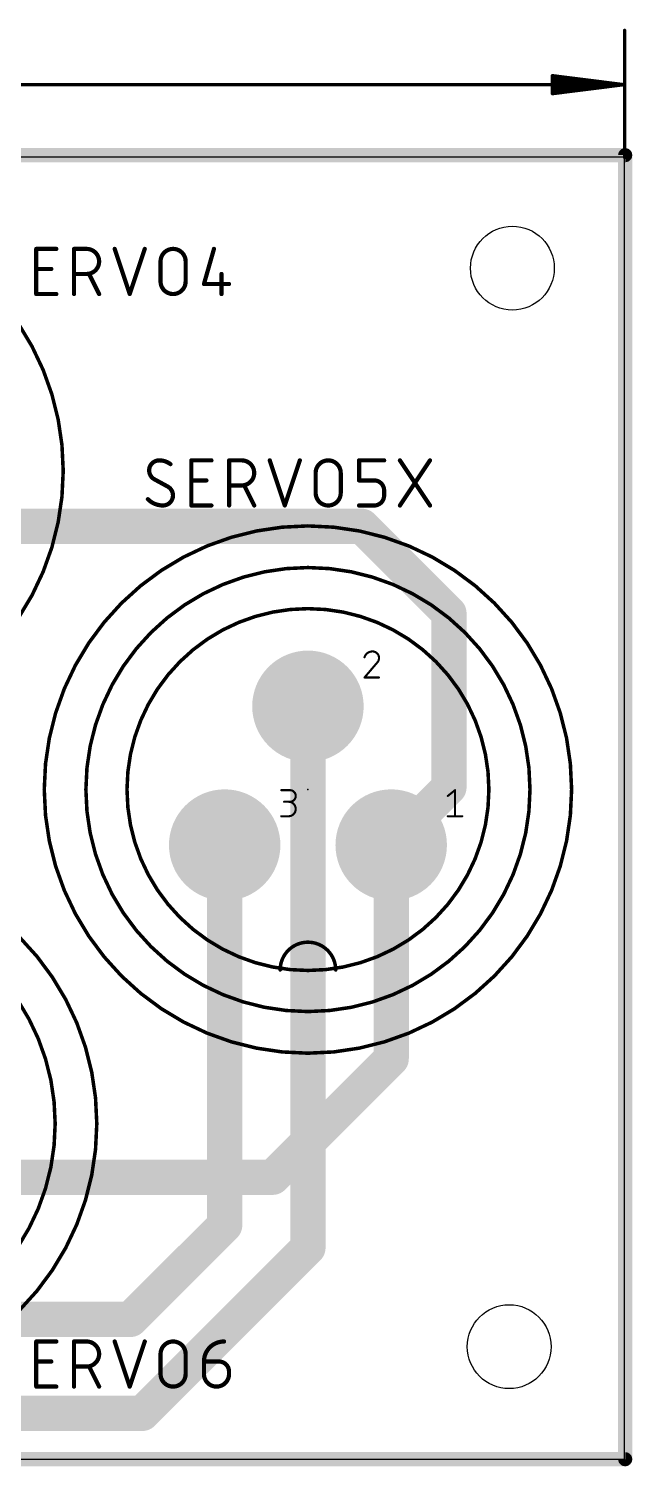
# Model space of a CAD drawing. Extents: x -7 to 107, y 0 to 52.
# Drawn here: x 85.2 to 106.9, y -0.3 to 51.5 of the extents above; entities that cross this region are included whole.
import ezdxf

# ---------------------------------------------------------------- set-up
doc = ezdxf.new("R2010")
doc.units = 0
for name, color, linetype in [('1', 12, 'CONTINUOUS'), ('16', 132, 'CONTINUOUS'), ('17', 110, 'CONTINUOUS'), ('20', 31, 'CONTINUOUS'), ('21', 253, 'CONTINUOUS'), ('23', 53, 'CONTINUOUS'), ('25', 253, 'CONTINUOUS')]:
    doc.layers.add(name, color=color, linetype=linetype)

# ---------------------------------------------------------------- blocks, each defined once
blk = doc.blocks.new('ROUNDP')
at = {"const_width": 0.5}
blk.add_lwpolyline([(0, -0.25, 1), (0, 0.25, 1), (0, -0.25)], format="xyb", dxfattribs=at)

msp = doc.modelspace()

# ---------------------------------------------------------------- linework, layer by layer
at = {"layer": '1'}
for points, const_width in [([(0, 46.99), (106.68, 46.99)], 0.508), ([(106.68, 46.99), (106.68, 0)], 0.508), ([(95.25, 7.62), (95.25, 27.13)], 1.27), ([(92.25, 22.13), (92.25, 8.43)], 1.27), ([(92.25, 8.43), (88.8576, 5.0376)], 1.27), ([(89.281, 1.651), (95.25, 7.62)], 1.27), ([(88.8576, 5.0376), (80.1962, 5.0376)], 1.27), ([(35.56, 1.651), (89.281, 1.651)], 1.27), ([(106.68, 0), (0, 0)], 0.508)]:
    msp.add_lwpolyline(points, dxfattribs=dict(at, const_width=const_width))
for points, const_width in [([(106.807, 46.99, 1), (106.553, 46.99)], 0.254), ([(106.68, 46.863, 1), (106.68, 47.117)], 0.254), ([(95.5675, 27.13, 1), (94.9325, 27.13)], 0.635), ([(92.5675, 22.13, 1), (91.9325, 22.13)], 0.635), ([(92.4745, 8.2055, 1), (92.0255, 8.6545)], 0.635), ([(91.9325, 8.43, 1), (92.5675, 8.43)], 0.635), ([(94.9325, 7.62, 1), (95.5675, 7.62)], 0.635), ([(95.4745, 7.3955, 1), (95.0255, 7.8445)], 0.635), ([(88.6331, 5.2621, 1), (89.0821, 4.8131)], 0.635), ([(88.8576, 4.7201, 1), (88.8576, 5.3551)], 0.635), ([(89.0565, 1.8755, 1), (89.5055, 1.4265)], 0.635), ([(89.281, 1.3335, 1), (89.281, 1.9685)], 0.635), ([(106.553, 0, 1), (106.807, 0)], 0.254), ([(106.68, -0.127, 1), (106.68, 0.127)], 0.254)]:
    msp.add_lwpolyline(points, format="xyb", dxfattribs=dict(at, const_width=const_width))
at = {"layer": '16', "const_width": 1.27}
for points in [[(97.1954, 33.6146), (81.8787, 33.6146)], [(100.33, 30.48), (97.1954, 33.6146)], [(100.33, 24.21), (100.33, 30.48)], [(98.25, 22.13), (100.33, 24.21)], [(98.25, 14.43), (98.25, 22.13)], [(93.98, 10.16), (98.25, 14.43)], [(81.2124, 10.16), (93.98, 10.16)]]:
    msp.add_lwpolyline(points, dxfattribs=at)
at = {"layer": '16', "const_width": 0.635}
for points in [[(97.4199, 33.8391, 1), (96.9709, 33.3901)], [(97.1954, 33.2971, 1), (97.1954, 33.9321)], [(100.6475, 30.48, 1), (100.0125, 30.48)], [(100.1055, 30.2555, 1), (100.5545, 30.7045)], [(100.0125, 24.21, 1), (100.6475, 24.21)], [(100.5545, 23.9855, 1), (100.1055, 24.4345)], [(98.5675, 22.13, 1), (97.9325, 22.13)], [(98.0255, 22.3545, 1), (98.4745, 21.9055)], [(98.4745, 14.2055, 1), (98.0255, 14.6545)], [(97.9325, 14.43, 1), (98.5675, 14.43)], [(93.7555, 10.3845, 1), (94.2045, 9.9355)], [(93.98, 9.8425, 1), (93.98, 10.4775)]]:
    msp.add_lwpolyline(points, format="xyb", dxfattribs=at)
at = {"layer": '20'}
for p, q in [((106.66, 46.914), (0, 46.914)), ((106.66, 0), (106.66, 46.914)), ((0, 0), (106.66, 0))]:
    msp.add_line(p, q, dxfattribs=at)
at = {"layer": '20', "const_width": 0.13}
for points in [[(106.66, 46.914), (106.66, 51.48)], [(106.595, 49.53), (104.06, 49.8492)], [(104.06, 49.8492), (104.06, 49.2108)], [(106.595, 49.53), (104.06, 49.79)], [(106.595, 49.53), (0.065, 49.53)], [(106.595, 49.53), (104.06, 49.66)], [(104.06, 49.2108), (106.595, 49.53)], [(104.06, 49.4), (106.595, 49.53)], [(104.06, 49.27), (106.595, 49.53)]]:
    msp.add_lwpolyline(points, dxfattribs=at)
at = {"layer": '20', "const_width": 0.065}
for points in [[(106.6925, 51.48, 1), (106.6275, 51.48)], [(104.0641, 49.8815, 1), (104.0559, 49.817)], [(104.0925, 49.8492, 1), (104.0275, 49.8492)], [(104.0633, 49.8223, 1), (104.0567, 49.7577)], [(104.0617, 49.6925, 1), (104.0583, 49.6275)], [(104.0583, 49.4325, 1), (104.0617, 49.3675)], [(104.0567, 49.3023, 1), (104.0633, 49.2377)], [(104.0559, 49.243, 1), (104.0641, 49.1785)], [(104.0275, 49.2108, 1), (104.0925, 49.2108)], [(106.5991, 49.4978, 1), (106.5909, 49.5622)], [(106.5909, 49.4978, 1), (106.5991, 49.5622)], [(106.5983, 49.4977, 1), (106.5917, 49.5623)], [(106.5917, 49.4977, 1), (106.5983, 49.5623)], [(106.5933, 49.4975, 1), (106.5967, 49.5625)], [(106.5967, 49.4975, 1), (106.5933, 49.5625)], [(106.595, 49.4975, 1), (106.595, 49.5625)], [(106.6275, 46.914, 1), (106.6925, 46.914)]]:
    msp.add_lwpolyline(points, format="xyb", dxfattribs=at)
at = {"layer": '20'}
for centre in [(102.615, 42.9184), (102.502, 4.0549)]:
    msp.add_circle(centre, 1.51, dxfattribs=at)
at = {"layer": '21'}
for points, const_width in [([(76.9333, 26.1146, 1), (76.9333, 45.1146, 1), (76.9333, 26.1146)], 0.127), ([(95.25, 14.63, 1), (95.25, 33.63, 1), (95.25, 14.63)], 0.127), ([(95.25, 16.13, 1), (95.25, 32.13, 1), (95.25, 16.13)], 0.127), ([(95.25, 17.6108, 1), (95.25, 30.6492, 1), (95.25, 17.6108)], 0.127), ([(97.5753, 29.1079, 0.3252), (97.2881, 28.8991)], 0.0762), ([(97.8102, 28.873, 0.4142), (97.5753, 29.1079)], 0.0762), ([(97.5753, 29.127, 1), (97.5753, 29.0889)], 0.0381), ([(97.5753, 29.0889, 1), (97.5753, 29.1269)], 0.0381), ([(97.27, 28.9049, 1), (97.3062, 28.8932)], 0.0381), ([(97.7319, 28.6902, 0.2052), (97.8102, 28.873)], 0.0762), ([(97.7188, 28.704, 1), (97.745, 28.6764)], 0.0381), ([(97.7464, 28.6779, 1), (97.7174, 28.7025)], 0.0381), ([(97.8293, 28.8729, 1), (97.7912, 28.873)], 0.0381), ([(97.7912, 28.873, 1), (97.8293, 28.873)], 0.0381), ([(97.2881, 28.1872, 1), (97.2881, 28.1491)], 0.0381), ([(97.2736, 28.1804, 1), (97.3026, 28.1558)], 0.0381), ([(97.8102, 28.1491, 1), (97.8102, 28.1872)], 0.0381), ([(94.2881, 24.127, 1), (94.2881, 24.0889)], 0.0381), ([(94.6014, 23.6902, 1), (94.6014, 24.1079)], 0.0762), ([(94.6014, 24.127, 1), (94.6014, 24.0889)], 0.0381), ([(94.6014, 24.0889, 1), (94.6014, 24.127)], 0.0381), ([(100.2762, 23.9139, 1), (100.3, 23.8842)], 0.0381), ([(100.5682, 24.1079, 1), (100.5301, 24.1079)], 0.0381), ([(100.5611, 24.093, 1), (100.5373, 24.1228)], 0.0381), ([(94.3925, 23.7093, 1), (94.3925, 23.6712)], 0.0381), ([(94.5492, 23.1681, 1), (94.5492, 23.6902)], 0.0762), ([(94.5492, 23.7093, 1), (94.5492, 23.6712)], 0.0381), ([(94.6014, 23.7093, 1), (94.6014, 23.6712)], 0.0381), ([(94.6014, 23.6712, 1), (94.6014, 23.7093)], 0.0381), ([(94.2881, 23.1872, 1), (94.2881, 23.1491)], 0.0381), ([(94.5492, 23.1872, 1), (94.5492, 23.1491)], 0.0381), ([(94.5492, 23.1491, 1), (94.5492, 23.1872)], 0.0381), ([(100.2881, 23.1872, 1), (100.2881, 23.1491)], 0.0381), ([(100.5301, 23.1681, 1), (100.5682, 23.1681)], 0.0381), ([(100.8102, 23.1491, 1), (100.8102, 23.1872)], 0.0381), ([(78.1431, 2.5907, 1), (78.1431, 21.5907, 1), (78.1431, 2.5907)], 0.127), ([(78.1431, 4.0907, 1), (78.1431, 20.0907, 1), (78.1431, 4.0907)], 0.127), ([(96.25, 17.63, 1), (94.25, 17.63)], 0.127), ([(94.2182, 17.63, 1), (94.2818, 17.63)], 0.0635), ([(96.2182, 17.63, 1), (96.2818, 17.63)], 0.0635)]:
    msp.add_lwpolyline(points, format="xyb", dxfattribs=dict(at, const_width=const_width))
at = {"layer": '21', "const_width": 0.0762}
for points in [[(97.7319, 28.6902), (97.2881, 28.1681)], [(97.2881, 28.1681), (97.8102, 28.1681)], [(94.2881, 24.1079), (94.6014, 24.1079)], [(100.2881, 23.8991), (100.5492, 24.1079)], [(100.5492, 24.1079), (100.5492, 23.1681)], [(94.6014, 23.6902), (94.3925, 23.6902)], [(94.2881, 23.1681), (94.5492, 23.1681)], [(100.2881, 23.1681), (100.8102, 23.1681)]]:
    msp.add_lwpolyline(points, dxfattribs=at)
at = {"layer": '23'}
msp.add_point((95.25, 24.13), dxfattribs=at)
at = {"layer": '25', "const_width": 0.1524}
for points in [[(85.4623, 41.9862), (85.4623, 43.6118)], [(85.4623, 43.6118), (86.1848, 43.6118)], [(86.8232, 41.9862), (86.8232, 43.6118)], [(86.8232, 43.6118), (87.2747, 43.6118)], [(88.2868, 43.6118), (88.8287, 41.9862)], [(88.8287, 41.9862), (89.3706, 43.6118)], [(91.8646, 43.6118), (91.5034, 42.3474)], [(89.9403, 42.4378), (89.9403, 43.1602)], [(90.8434, 43.1602), (90.8434, 42.4378)], [(85.4623, 42.8893), (86.0042, 42.8893)], [(87.2747, 42.7087), (86.8232, 42.7087)], [(87.7263, 41.9862), (87.3651, 42.7087)], [(92.1356, 42.7087), (92.1356, 41.9862)], [(86.1848, 41.9862), (85.4623, 41.9862)], [(91.5034, 42.3474), (92.4065, 42.3474)], [(91.0503, 34.3662), (91.0503, 35.9918)], [(91.0503, 35.9918), (91.7728, 35.9918)], [(92.4112, 34.3662), (92.4112, 35.9918)], [(92.4112, 35.9918), (92.8627, 35.9918)], [(93.8748, 35.9918), (94.4167, 34.3662)], [(94.4167, 34.3662), (94.9586, 35.9918)], [(97.0914, 35.2693), (97.0914, 35.9918)], [(97.0914, 35.9918), (97.9945, 35.9918)], [(98.5642, 34.3662), (99.6479, 35.9918)], [(98.5642, 35.9918), (99.6479, 34.3662)], [(90.2067, 35.0435), (89.71, 35.3145)], [(91.0503, 35.2693), (91.5922, 35.2693)], [(95.5283, 34.8178), (95.5283, 35.5402)], [(96.4314, 35.5402), (96.4314, 34.8178)], [(97.6333, 35.2693), (97.0914, 35.2693)], [(92.8627, 35.0887), (92.4112, 35.0887)], [(93.3143, 34.3662), (92.9531, 35.0887)], [(97.9945, 34.7274), (97.9945, 34.9081)], [(91.7728, 34.3662), (91.0503, 34.3662)], [(97.0914, 34.3662), (97.6333, 34.3662)], [(85.4623, 2.6162), (85.4623, 4.2418)], [(85.4623, 4.2418), (86.1848, 4.2418)], [(86.8232, 2.6162), (86.8232, 4.2418)], [(86.8232, 4.2418), (87.2747, 4.2418)], [(88.2868, 4.2418), (88.8287, 2.6162)], [(88.8287, 2.6162), (89.3706, 4.2418)], [(89.9403, 3.0678), (89.9403, 3.7902)], [(90.8434, 3.7902), (90.8434, 3.0678)], [(85.4623, 3.5193), (86.0042, 3.5193)], [(87.2747, 3.3387), (86.8232, 3.3387)], [(87.7263, 2.6162), (87.3651, 3.3387)], [(91.5034, 3.5193), (92.0453, 3.5193)], [(91.5034, 3.0678), (91.5034, 3.5193)], [(92.4065, 3.1581), (92.4065, 3.0678)], [(86.1848, 2.6162), (85.4623, 2.6162)]]:
    msp.add_lwpolyline(points, dxfattribs=at)
at = {"layer": '25'}
for points, const_width in [([(85.5004, 43.6118, 1), (85.4242, 43.6118)], 0.0762), ([(85.4623, 43.6499, 1), (85.4623, 43.5737)], 0.0762), ([(86.1848, 43.5737, 1), (86.1848, 43.6499)], 0.0762), ([(86.8613, 43.6118, 1), (86.7851, 43.6118)], 0.0762), ([(86.8232, 43.6499, 1), (86.8232, 43.5737)], 0.0762), ([(87.2747, 42.7087, 1), (87.2747, 43.6118)], 0.1524), ([(87.2747, 43.6499, 1), (87.2747, 43.5737)], 0.0762), ([(87.2747, 43.5737, 1), (87.2747, 43.6499)], 0.0762), ([(88.323, 43.6238, 1), (88.2507, 43.5998)], 0.0762), ([(89.4067, 43.5998, 1), (89.3344, 43.6238)], 0.0762), ([(90.8434, 43.1602, 1), (89.9403, 43.1602)], 0.1524), ([(91.9013, 43.6013, 1), (91.828, 43.6223)], 0.0762), ([(89.9784, 43.1602, 1), (89.9022, 43.1602)], 0.0762), ([(89.9022, 43.1602, 1), (89.9784, 43.1602)], 0.0762), ([(90.8815, 43.1602, 1), (90.8053, 43.1602)], 0.0762), ([(90.8053, 43.1602, 1), (90.8815, 43.1602)], 0.0762), ([(85.4623, 42.9274, 1), (85.4623, 42.8512)], 0.0762), ([(86.0042, 42.8512, 1), (86.0042, 42.9274)], 0.0762), ([(86.8232, 42.7468, 1), (86.8232, 42.6706)], 0.0762), ([(87.2747, 42.7468, 1), (87.2747, 42.6706)], 0.0762), ([(87.2747, 42.6706, 1), (87.2747, 42.7468)], 0.0762), ([(87.3991, 42.7257, 1), (87.331, 42.6916)], 0.0762), ([(89.9403, 42.4378, 1), (90.8434, 42.4378)], 0.1524), ([(89.9784, 42.4378, 1), (89.9022, 42.4378)], 0.0762), ([(89.9022, 42.4378, 1), (89.9784, 42.4378)], 0.0762), ([(90.8815, 42.4378, 1), (90.8053, 42.4378)], 0.0762), ([(90.8053, 42.4378, 1), (90.8815, 42.4378)], 0.0762), ([(92.1737, 42.7087, 1), (92.0975, 42.7087)], 0.0762), ([(85.4623, 42.0243, 1), (85.4623, 41.9481)], 0.0762), ([(85.4242, 41.9862, 1), (85.5004, 41.9862)], 0.0762), ([(86.1848, 41.9481, 1), (86.1848, 42.0243)], 0.0762), ([(86.7851, 41.9862, 1), (86.8613, 41.9862)], 0.0762), ([(87.6922, 41.9692, 1), (87.7604, 42.0032)], 0.0762), ([(88.7926, 41.9982, 1), (88.8649, 41.9742)], 0.0762), ([(88.7926, 41.9742, 1), (88.8649, 41.9982)], 0.0762), ([(91.5034, 42.3855, 1), (91.5034, 42.3093)], 0.0762), ([(91.4668, 42.3579, 1), (91.54, 42.337)], 0.0762), ([(92.0975, 41.9862, 1), (92.1737, 41.9862)], 0.0762), ([(92.4065, 42.3093, 1), (92.4065, 42.3855)], 0.0762), ([(89.8906, 35.9918, 0.4142), (89.5294, 35.6306)], 0.1524), ([(90.297, 35.8563, 0.1623), (89.8906, 35.9918)], 0.1524), ([(89.8906, 36.0299, 1), (89.8906, 35.9537)], 0.0762), ([(89.8906, 35.9537, 1), (89.8906, 36.0299)], 0.0762), ([(90.2741, 35.8259, 1), (90.3199, 35.8868)], 0.0762), ([(91.0884, 35.9918, 1), (91.0122, 35.9918)], 0.0762), ([(91.0503, 36.0299, 1), (91.0503, 35.9537)], 0.0762), ([(91.7728, 35.9537, 1), (91.7728, 36.0299)], 0.0762), ([(92.4493, 35.9918, 1), (92.3731, 35.9918)], 0.0762), ([(92.4112, 36.0299, 1), (92.4112, 35.9537)], 0.0762), ([(92.8627, 35.0887, 1), (92.8627, 35.9918)], 0.1524), ([(92.8627, 36.0299, 1), (92.8627, 35.9537)], 0.0762), ([(92.8627, 35.9537, 1), (92.8627, 36.0299)], 0.0762), ([(93.911, 36.0038, 1), (93.8387, 35.9798)], 0.0762), ([(94.9947, 35.9798, 1), (94.9224, 36.0038)], 0.0762), ([(96.4314, 35.5402, 1), (95.5283, 35.5402)], 0.1524), ([(97.1295, 35.9918, 1), (97.0533, 35.9918)], 0.0762), ([(97.0914, 36.0299, 1), (97.0914, 35.9537)], 0.0762), ([(97.9945, 35.9537, 1), (97.9945, 36.0299)], 0.0762), ([(98.5959, 36.0129, 1), (98.5325, 35.9707)], 0.0762), ([(99.6796, 35.9707, 1), (99.6162, 36.0129)], 0.0762), ([(89.5294, 35.6306, 0.2656), (89.71, 35.3145)], 0.1524), ([(89.5675, 35.6306, 1), (89.4913, 35.6306)], 0.0762), ([(89.4913, 35.6306, 1), (89.5675, 35.6306)], 0.0762), ([(89.7282, 35.3479, 1), (89.6917, 35.281)], 0.0762), ([(89.6906, 35.2816, 1), (89.7293, 35.3473)], 0.0762), ([(91.0503, 35.3074, 1), (91.0503, 35.2312)], 0.0762), ([(91.5922, 35.2312, 1), (91.5922, 35.3074)], 0.0762), ([(95.5664, 35.5402, 1), (95.4902, 35.5402)], 0.0762), ([(95.4902, 35.5402, 1), (95.5664, 35.5402)], 0.0762), ([(96.4695, 35.5402, 1), (96.3933, 35.5402)], 0.0762), ([(96.3933, 35.5402, 1), (96.4695, 35.5402)], 0.0762), ([(97.0914, 35.3074, 1), (97.0914, 35.2312)], 0.0762), ([(97.0533, 35.2693, 1), (97.1295, 35.2693)], 0.0762), ([(97.9945, 34.9081, 0.4142), (97.6333, 35.2693)], 0.1524), ([(97.6333, 35.3074, 1), (97.6333, 35.2312)], 0.0762), ([(97.6333, 35.2312, 1), (97.6333, 35.3074)], 0.0762), ([(90.0261, 34.3662, 0.4142), (90.3873, 34.7274)], 0.1524), ([(90.226, 35.0764, 1), (90.1873, 35.0107)], 0.0762), ([(90.3873, 34.7274, 0.2656), (90.2067, 35.0435)], 0.1524), ([(90.1884, 35.0101, 1), (90.2249, 35.077)], 0.0762), ([(90.4254, 34.7274, 1), (90.3492, 34.7274)], 0.0762), ([(90.3492, 34.7274, 1), (90.4254, 34.7274)], 0.0762), ([(92.4112, 35.1268, 1), (92.4112, 35.0506)], 0.0762), ([(92.8627, 35.1268, 1), (92.8627, 35.0506)], 0.0762), ([(92.8627, 35.0506, 1), (92.8627, 35.1268)], 0.0762), ([(92.9871, 35.1057, 1), (92.919, 35.0716)], 0.0762), ([(95.5283, 34.8178, 1), (96.4314, 34.8178)], 0.1524), ([(95.5664, 34.8178, 1), (95.4902, 34.8178)], 0.0762), ([(95.4902, 34.8178, 1), (95.5664, 34.8178)], 0.0762), ([(96.4695, 34.8178, 1), (96.3933, 34.8178)], 0.0762), ([(96.3933, 34.8178, 1), (96.4695, 34.8178)], 0.0762), ([(97.6333, 34.3662, 0.4142), (97.9945, 34.7274)], 0.1524), ([(98.0326, 34.9081, 1), (97.9564, 34.9081)], 0.0762), ([(97.9564, 34.9081, 1), (98.0326, 34.9081)], 0.0762), ([(98.0326, 34.7274, 1), (97.9564, 34.7274)], 0.0762), ([(97.9564, 34.7274, 1), (98.0326, 34.7274)], 0.0762), ([(89.4842, 34.592, 0.2), (90.0261, 34.3662)], 0.1524), ([(89.5113, 34.6188, 1), (89.4571, 34.5651)], 0.0762), ([(90.0261, 34.4043, 1), (90.0261, 34.3281)], 0.0762), ([(90.0261, 34.3281, 1), (90.0261, 34.4043)], 0.0762), ([(91.0503, 34.4043, 1), (91.0503, 34.3281)], 0.0762), ([(91.0122, 34.3662, 1), (91.0884, 34.3662)], 0.0762), ([(91.7728, 34.3281, 1), (91.7728, 34.4043)], 0.0762), ([(92.3731, 34.3662, 1), (92.4493, 34.3662)], 0.0762), ([(93.2802, 34.3492, 1), (93.3484, 34.3832)], 0.0762), ([(94.3806, 34.3782, 1), (94.4529, 34.3542)], 0.0762), ([(94.3806, 34.3542, 1), (94.4529, 34.3782)], 0.0762), ([(97.0914, 34.4043, 1), (97.0914, 34.3281)], 0.0762), ([(97.6333, 34.4043, 1), (97.6333, 34.3281)], 0.0762), ([(97.6333, 34.3281, 1), (97.6333, 34.4043)], 0.0762), ([(98.5325, 34.3873, 1), (98.5959, 34.3451)], 0.0762), ([(99.6162, 34.3451, 1), (99.6796, 34.3873)], 0.0762), ([(85.5004, 4.2418, 1), (85.4242, 4.2418)], 0.0762), ([(85.4623, 4.2799, 1), (85.4623, 4.2037)], 0.0762), ([(86.1848, 4.2037, 1), (86.1848, 4.2799)], 0.0762), ([(86.8613, 4.2418, 1), (86.7851, 4.2418)], 0.0762), ([(86.8232, 4.2799, 1), (86.8232, 4.2037)], 0.0762), ([(87.2747, 3.3387, 1), (87.2747, 4.2418)], 0.1524), ([(87.2747, 4.2799, 1), (87.2747, 4.2037)], 0.0762), ([(87.2747, 4.2037, 1), (87.2747, 4.2799)], 0.0762), ([(88.323, 4.2538, 1), (88.2507, 4.2298)], 0.0762), ([(89.4067, 4.2298, 1), (89.3344, 4.2538)], 0.0762), ([(90.8434, 3.7902, 1), (89.9403, 3.7902)], 0.1524), ([(92.2259, 4.2418, 0.4142), (91.5034, 3.5193)], 0.1524), ([(92.2259, 4.2037, 1), (92.2259, 4.2799)], 0.0762), ([(89.9784, 3.7902, 1), (89.9022, 3.7902)], 0.0762), ([(89.9022, 3.7902, 1), (89.9784, 3.7902)], 0.0762), ([(90.8815, 3.7902, 1), (90.8053, 3.7902)], 0.0762), ([(90.8053, 3.7902, 1), (90.8815, 3.7902)], 0.0762), ([(85.4623, 3.5574, 1), (85.4623, 3.4812)], 0.0762), ([(86.0042, 3.4812, 1), (86.0042, 3.5574)], 0.0762), ([(86.8232, 3.3768, 1), (86.8232, 3.3006)], 0.0762), ([(87.2747, 3.3768, 1), (87.2747, 3.3006)], 0.0762), ([(87.2747, 3.3006, 1), (87.2747, 3.3768)], 0.0762), ([(87.3991, 3.3557, 1), (87.331, 3.3216)], 0.0762), ([(89.9403, 3.0678, 1), (90.8434, 3.0678)], 0.1524), ([(89.9784, 3.0678, 1), (89.9022, 3.0678)], 0.0762), ([(90.8815, 3.0678, 1), (90.8053, 3.0678)], 0.0762), ([(91.5034, 3.5574, 1), (91.5034, 3.4812)], 0.0762), ([(91.5415, 3.5193, 1), (91.4653, 3.5193)], 0.0762), ([(91.4653, 3.5193, 1), (91.5415, 3.5193)], 0.0762), ([(91.5034, 3.0678, 1), (92.4065, 3.0678)], 0.1524), ([(91.5415, 3.0678, 1), (91.4653, 3.0678)], 0.0762), ([(92.4065, 3.1581, 0.4142), (92.0453, 3.5193)], 0.1524), ([(92.0453, 3.5574, 1), (92.0453, 3.4812)], 0.0762), ([(92.0453, 3.4812, 1), (92.0453, 3.5574)], 0.0762), ([(92.4446, 3.1581, 1), (92.3684, 3.1581)], 0.0762), ([(92.3684, 3.1581, 1), (92.4446, 3.1581)], 0.0762), ([(92.4446, 3.0678, 1), (92.3684, 3.0678)], 0.0762), ([(85.4623, 2.6543, 1), (85.4623, 2.5781)], 0.0762), ([(85.4242, 2.6162, 1), (85.5004, 2.6162)], 0.0762), ([(86.1848, 2.5781, 1), (86.1848, 2.6543)], 0.0762), ([(86.7851, 2.6162, 1), (86.8613, 2.6162)], 0.0762), ([(87.6922, 2.5992, 1), (87.7604, 2.6332)], 0.0762), ([(88.7926, 2.6282, 1), (88.8649, 2.6042)], 0.0762), ([(88.7926, 2.6042, 1), (88.8649, 2.6282)], 0.0762), ([(89.9022, 3.0678, 1), (89.9784, 3.0678)], 0.0762), ([(90.8053, 3.0678, 1), (90.8815, 3.0678)], 0.0762), ([(91.4653, 3.0678, 1), (91.5415, 3.0678)], 0.0762), ([(92.3684, 3.0678, 1), (92.4446, 3.0678)], 0.0762)]:
    msp.add_lwpolyline(points, format="xyb", dxfattribs=dict(at, const_width=const_width))

# ---------------------------------------------------------------- block references
at = {"layer": '17', "xscale": 4.016, "yscale": 4.016}
for p in [(95.25, 27.13), (95.25, 27.13), (92.25, 22.13), (92.25, 22.13), (98.25, 22.13), (98.25, 22.13)]:
    msp.add_blockref('ROUNDP', p, dxfattribs=at)

doc.saveas('drawing.dxf')
